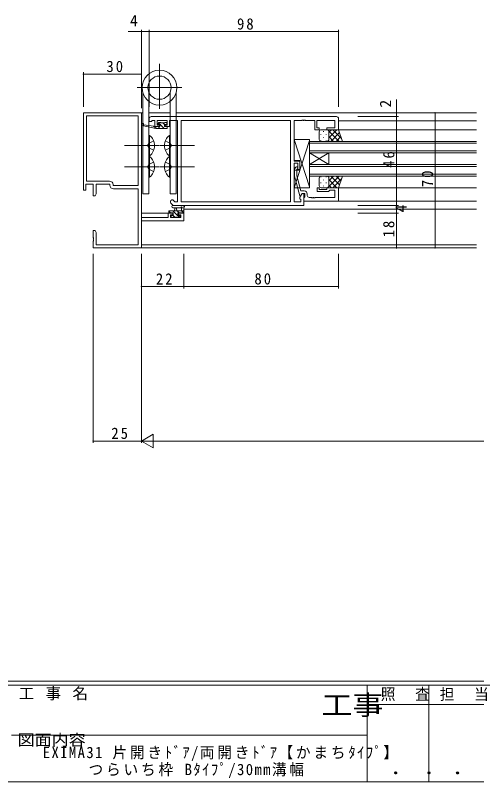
# Model space of a CAD drawing. Units: millimetres, scale not verified. Extents: x -841 to 292, y -594 to 212.
# Drawn here: x -283 to -44.2, y -594 to -197.1 of the extents above; entities that cross this region are included whole.
import ezdxf
from ezdxf.enums import TextEntityAlignment as Align

# ---------------------------------------------------------------- set-up
doc = ezdxf.new("R2010")
doc.units = ezdxf.units.MM
doc.header["$LTSCALE"] = 2
doc.linetypes.add('CHAIN2', pattern=[12, 9, -1, 1, -1])
doc.linetypes.add('DASHED3', pattern=[4, 3, -1])
for name, color, linetype, lineweight in [('0-1_YKK_ZWAK', 7, 'Continuous', 9), ('0-3_YKK_11', 7, 'Continuous', 9), ('0-4_YKK_12', 2, 'Continuous', 9), ('0-5_YKK_13', 4, 'Continuous', 9), ('0-6_YKK_D', 6, 'Continuous', 9)]:
    doc.layers.add(name, color=color, linetype=linetype, lineweight=lineweight)
doc.layers.add('0-2_USER1', color=7, linetype='Continuous')
doc.styles.add('ＭＳ ゴシック', font='')
doc.styles.get('ＭＳ ゴシック').set_extended_font_data('MS Gothic')

msp = doc.modelspace()

# ---------------------------------------------------------------- linework, layer by layer
at = {"layer": '0-1_YKK_ZWAK'}
for p, q in [((263, -541.965), (-837, -541.965)), ((209, -543.965), (-837, -543.965)), ((-101, -543.965), (-101, -593.965)), ((-69, -543.965), (-69, -593.965)), ((-3.594, -553.964), (-101, -553.964)), ((-285, -569.964), (-101, -569.964)), ((-837, -593.965), (209, -593.965))]:
    msp.add_line(p, q, dxfattribs=at)
at = {"layer": '0-3_YKK_11'}
for p, q in [((-217.76, -247.565), (-247.76, -247.565)), ((-247.76, -247.565), (-247.76, -287.565)), ((-246.13, -249.195), (-219.39, -249.195)), ((-219.39, -249.195), (-219.39, -285.265)), ((-219.39, -249.195), (-219.39, -285.265)), ((-116.76, -249.565), (-212.76, -249.565)), ((-213.76, -250.565), (-213.76, -252.065)), ((-213.76, -252.065), (-212.46, -252.065)), ((-212.46, -251.495), (-210.76, -251.495)), ((-212.46, -252.065), (-212.46, -251.495)), ((-210.76, -251.495), (-210.76, -254.765)), ((-209.56, -251.495), (-204.36, -251.495)), ((-209.56, -253.965), (-209.56, -251.495)), ((-208.46, -253.965), (-209.56, -253.965)), ((-208.46, -254.765), (-208.46, -253.965)), ((-205.46, -253.965), (-205.46, -254.765)), ((-204.36, -253.965), (-205.46, -253.965)), ((-204.36, -251.495), (-204.36, -253.965)), ((-203.16, -251.495), (-199.06, -251.495)), ((-203.16, -254.765), (-203.16, -251.495)), ((-199.06, -251.495), (-199.06, -293.635)), ((-140.69, -251.495), (-197.13, -251.495)), ((-197.13, -251.495), (-197.13, -293.635)), ((-140.69, -251.495), (-197.13, -251.495)), ((-140.69, -293.635), (-140.69, -251.495)), ((-138.76, -251.495), (-134.718, -251.495)), ((-138.76, -272.665), (-138.76, -251.495)), ((-134.718, -251.495), (-134.535, -251.375)), ((-134.535, -251.375), (-133.985, -251.375)), ((-133.985, -251.375), (-133.802, -251.495)), ((-133.802, -251.495), (-133.718, -251.495)), ((-133.718, -251.495), (-133.535, -251.375)), ((-133.535, -251.375), (-132.985, -251.375)), ((-132.985, -251.375), (-132.802, -251.495)), ((-132.802, -251.495), (-127.96, -251.495)), ((-127.96, -251.495), (-127.96, -256.365)), ((-126.96, -251.495), (-117.69, -251.495)), ((-126.96, -255.365), (-126.96, -251.495)), ((-117.69, -251.495), (-117.69, -255.365)), ((-115.76, -256.365), (-115.76, -250.565)), ((-217.76, -301.835), (-217.76, -254.065)), ((-210.76, -254.765), (-208.46, -254.765)), ((-205.46, -254.765), (-203.16, -254.765)), ((-127.96, -256.365), (-125.76, -256.365)), ((-125.76, -255.365), (-126.96, -255.365)), ((-125.76, -256.365), (-125.76, -255.365)), ((-121.76, -255.365), (-121.76, -256.365)), ((-117.69, -255.365), (-121.76, -255.365)), ((-121.76, -256.365), (-115.76, -256.365)), ((-135.76, -272.665), (-138.76, -272.665)), ((-138.76, -273.665), (-136.76, -273.665)), ((-138.76, -293.635), (-138.76, -273.665)), ((-136.76, -273.665), (-136.76, -276.865)), ((-135.76, -276.865), (-135.76, -272.665)), ((-137.784, -275.741), (-138.56, -276.516)), ((-138.56, -276.516), (-138.56, -280.461)), ((-137.36, -277.013), (-136.936, -276.589)), ((-137.36, -280.303), (-137.36, -277.013)), ((-136.76, -276.865), (-135.76, -276.865)), ((-138.56, -280.461), (-135.853, -290.565)), ((-135.28, -288.065), (-137.36, -280.303)), ((-241.13, -284.565), (-234.06, -284.565)), ((-234.06, -284.565), (-234.06, -285.095)), ((-232.43, -285.265), (-232.43, -284.735)), ((-219.39, -285.265), (-232.43, -285.265)), ((-232.26, -286.895), (-219.39, -286.895)), ((-219.39, -286.895), (-219.39, -315.935)), ((-134.56, -289.365), (-135.69, -291.322)), ((-133.46, -288.065), (-135.28, -288.065)), ((-135.253, -290.565), (-134.56, -289.365)), ((-133.76, -289.365), (-134.56, -289.365)), ((-134.56, -289.365), (-133.26, -289.365)), ((-133.76, -295.565), (-133.76, -289.365)), ((-133.26, -289.365), (-133.26, -291.165)), ((-131.96, -290.435), (-131.96, -289.565)), ((-126.76, -286.365), (-126.76, -288.365)), ((-125.76, -286.365), (-126.76, -286.365)), ((-126.76, -288.365), (-120.96, -288.365)), ((-125.76, -287.365), (-125.76, -286.365)), ((-121.76, -287.365), (-125.76, -287.365)), ((-121.76, -286.365), (-121.76, -287.365)), ((-115.76, -286.365), (-121.76, -286.365)), ((-120.96, -288.365), (-120.46, -287.865)), ((-120.46, -287.865), (-120.26, -287.665)), ((-120.26, -287.665), (-117.69, -287.665)), ((-117.69, -287.665), (-117.69, -291.435)), ((-115.76, -293.365), (-115.76, -286.365)), ((-200.461, -293.635), (-201.113, -292.983)), ((-199.06, -293.635), (-200.461, -293.635)), ((-197.13, -293.635), (-140.69, -293.635)), ((-135.26, -293.635), (-138.76, -293.635)), ((-135.853, -290.565), (-135.253, -290.565)), ((-135.69, -291.322), (-135.69, -292.135)), ((-135.69, -292.135), (-135.26, -292.565)), ((-135.26, -292.565), (-135.26, -293.635)), ((-133.46, -291.365), (-133.76, -291.665)), ((-133.76, -291.665), (-133.76, -293.365)), ((-133.76, -293.365), (-115.76, -293.365)), ((-133.26, -291.165), (-133.46, -291.365)), ((-129.718, -291.435), (-130.96, -291.435)), ((-129.535, -291.555), (-129.718, -291.435)), ((-128.985, -291.555), (-129.535, -291.555)), ((-128.802, -291.435), (-128.985, -291.555)), ((-128.718, -291.435), (-128.802, -291.435)), ((-128.535, -291.555), (-128.718, -291.435)), ((-127.985, -291.555), (-128.535, -291.555)), ((-127.802, -291.435), (-127.985, -291.555)), ((-117.69, -291.435), (-127.802, -291.435)), ((-202.477, -294.347), (-201.26, -295.565)), ((-201.26, -295.565), (-133.76, -295.565)), ((-203.86, -301.835), (-217.76, -301.835)), ((-217.76, -317.565), (-217.76, -303.465)), ((-217.76, -303.465), (-195.76, -303.465)), ((-242.76, -314.023), (-242.76, -317.565)), ((-219.39, -315.935), (-241.13, -315.935)), ((-242.76, -317.565), (-217.76, -317.565))]:
    msp.add_line(p, q, dxfattribs=at)
for points in [[(-234.23, -282.935), (-246.13, -282.935), (-246.13, -249.195)], [(-217.76, -254.065), (-216.76, -254.065), (-216.76, -253.065), (-217.76, -253.065), (-217.76, -247.565)], [(-247.76, -287.565), (-246.46, -287.565), (-246.46, -284.565), (-242.76, -284.565), (-242.76, -290.565), (-241.76, -290.565), (-241.13, -289.474), (-241.13, -284.565)], [(-195.76, -303.465), (-195.76, -299.565), (-198.56, -299.565), (-198.56, -300.365), (-197.39, -300.365), (-197.39, -301.835), (-202.66, -301.835), (-202.66, -300.365), (-201.56, -300.365), (-201.56, -299.565), (-203.86, -299.565), (-203.86, -301.835)], [(-241.13, -315.935), (-241.13, -309.656), (-241.76, -308.565), (-242.76, -308.565), (-242.76, -312.107), (-242.64, -312.29), (-242.64, -312.84), (-242.76, -313.023), (-242.76, -313.107), (-242.64, -313.29), (-242.64, -313.84), (-242.76, -314.023)]]:
    msp.add_lwpolyline(points, dxfattribs=at)
for centre, radius, start, end in [((-212.76, -250.565), 1, 90, 179.99998), ((-116.76, -250.565), 1, 0, 89.99998), ((-137.36, -276.165), 0.6, 314.99998, 135), ((-234.23, -284.735), 1.8, 0, 89.99998), ((-232.26, -285.095), 1.8, 180, 269.99998), ((-133.46, -289.565), 1.5, 0, 89.99998), ((-201.795, -293.665), 0.965, 44.99998, 225), ((-130.96, -290.435), 1, 180, 269.99998)]:
    msp.add_arc(centre, radius, start, end, dxfattribs=at)
at = {"layer": '0-4_YKK_12'}
for p, q in [((-217.76, -247.565), (-217.76, -317.565)), ((-217.01, -247.565), (-217.76, -247.565)), ((-202.81, -247.565), (-214.01, -247.565)), ((-44.26, -247.565), (-199.81, -247.565)), ((-44.26, -251.765), (-115.76, -251.765)), ((-115.76, -256.365), (-44.26, -256.365)), ((-130.76, -268.365), (-130.76, -262.365)), ((-130.76, -262.365), (-44.26, -262.365)), ((-44.26, -263.365), (-130.76, -263.365)), ((-130.76, -267.365), (-44.26, -267.365)), ((-130.76, -274.365), (-120.76, -268.365)), ((-130.76, -268.365), (-120.76, -274.365)), ((-130.76, -268.365), (-130.76, -274.365)), ((-44.26, -268.365), (-130.76, -268.365)), ((-120.76, -268.365), (-120.76, -274.365)), ((-130.76, -280.365), (-130.76, -274.365)), ((-130.76, -274.365), (-44.26, -274.365)), ((-44.26, -275.365), (-130.76, -275.365)), ((-130.76, -279.365), (-44.26, -279.365)), ((-44.26, -280.365), (-130.76, -280.365)), ((-115.76, -286.365), (-44.26, -286.365)), ((-44.26, -293.365), (-115.76, -293.365)), ((-44.26, -297.565), (-195.76, -297.565)), ((-203.36, -299.565), (-217.76, -299.565)), ((-44.26, -315.935), (-217.76, -315.935)), ((-44.26, -317.565), (-217.76, -317.565))]:
    msp.add_line(p, q, dxfattribs=at)
at = {"layer": '0-5_YKK_13'}
for p, q in [((-208.41, -222.16), (-208.41, -245.587)), ((-196.806, -234.565), (-219.888, -234.565)), ((-217.01, -237.218), (-217.01, -289.565)), ((-214.01, -241.61), (-214.01, -236.719)), ((-202.81, -241.61), (-202.81, -236.719)), ((-199.81, -237.218), (-199.81, -289.565)), ((-214.01, -289.565), (-214.01, -241.61)), ((-211.471, -254.585), (-216.51, -253.769)), ((-208.672, -252.653), (-209.172, -253.153)), ((-208.96, -253.665), (-208.621, -253.665)), ((-208.857, -252.838), (-208.26, -253.436)), ((-207.86, -252.565), (-208.46, -252.565)), ((-207.931, -253.765), (-205.931, -255.765)), ((-205.66, -252.765), (-207.66, -252.765)), ((-206.685, -252.765), (-205.76, -253.69)), ((-205.76, -253.665), (-204.96, -253.665)), ((-205.76, -254.765), (-205.76, -253.665)), ((-204.96, -252.565), (-205.46, -252.565)), ((-204.66, -253.365), (-204.66, -252.865)), ((-210.358, -255.765), (-216.624, -254.357)), ((-210.358, -254.765), (-210.445, -254.751)), ((-210.358, -255.765), (-210.358, -254.765)), ((-208.16, -254.765), (-210.358, -254.765)), ((-204.66, -255.765), (-210.358, -255.765)), ((-209.176, -254.765), (-208.176, -255.765)), ((-208.16, -254.126), (-208.16, -254.765)), ((-204.66, -254.765), (-205.76, -254.765)), ((-204.686, -254.765), (-204.36, -255.09)), ((-204.36, -255.465), (-204.36, -255.065)), ((-125.76, -261.365), (-125.76, -257.365)), ((-121.76, -256.365), (-124.76, -256.365)), ((-123.509, -257.368), (-123.509, -257.168)), ((-115.76, -256.365), (-121.76, -256.365)), ((-121.497, -256.365), (-121.447, -256.415)), ((-120.81, -257.052), (-115.497, -262.365)), ((-120.76, -257.693), (-119.431, -256.365)), ((-120.76, -260.522), (-116.603, -256.365)), ((-120.76, -261.365), (-120.76, -257.365)), ((-120.76, -257.365), (-120.76, -261.365)), ((-119.774, -262.365), (-115.237, -257.828)), ((-118.669, -256.365), (-114.144, -260.889)), ((-115.84, -256.365), (-115.715, -256.49)), ((-113.617, -262.365), (-115.76, -256.365)), ((-214.01, -259.265), (-214.01, -269.865)), ((-213.501, -259.265), (-214.01, -259.265)), ((-213.501, -259.265), (-213.501, -269.865)), ((-203.319, -259.265), (-203.319, -269.865)), ((-203.319, -259.265), (-202.81, -259.265)), ((-202.81, -259.265), (-202.81, -269.865)), ((-138.76, -261.365), (-130.76, -285.865)), ((-138.76, -261.365), (-138.76, -272.365)), ((-130.76, -261.365), (-138.76, -261.365)), ((-130.76, -261.865), (-138.76, -286.365)), ((-130.76, -286.365), (-130.76, -261.365)), ((-130.76, -285.865), (-130.76, -261.865)), ((-124.924, -258.983), (-124.924, -258.783)), ((-124.924, -261.951), (-124.924, -261.813)), ((-123.509, -260.398), (-123.509, -260.198)), ((-122.094, -258.983), (-122.094, -258.783)), ((-122.094, -261.965), (-122.094, -261.813)), ((-120.76, -259.93), (-118.326, -262.365)), ((-116.946, -262.365), (-114.493, -259.912)), ((-211.814, -264.565), (-219.791, -264.565)), ((-205.006, -264.565), (-197.029, -264.565)), ((-121.76, -262.365), (-124.76, -262.365)), ((-113.617, -262.365), (-121.76, -262.365)), ((-121.572, -261.947), (-121.554, -261.965)), ((-213.501, -269.865), (-214.01, -269.865)), ((-214.01, -270.265), (-214.01, -280.865)), ((-213.501, -270.265), (-214.01, -270.265)), ((-213.501, -270.265), (-213.501, -280.865)), ((-203.319, -269.865), (-202.81, -269.865)), ((-203.319, -270.265), (-203.319, -280.865)), ((-203.319, -270.265), (-202.81, -270.265)), ((-202.81, -270.265), (-202.81, -280.865)), ((-138.76, -272.365), (-135.76, -272.365)), ((-135.76, -272.365), (-135.76, -277.365)), ((-211.814, -275.565), (-219.791, -275.565)), ((-205.006, -275.565), (-197.029, -275.565)), ((-138.76, -277.365), (-138.76, -286.365)), ((-135.76, -277.365), (-138.76, -277.365)), ((-213.501, -280.865), (-214.01, -280.865)), ((-203.319, -280.865), (-202.81, -280.865)), ((-125.76, -281.365), (-125.76, -285.365)), ((-124.924, -280.778), (-124.924, -280.916)), ((-121.76, -280.365), (-124.76, -280.365)), ((-122.094, -280.765), (-122.094, -280.916)), ((-113.617, -280.365), (-121.76, -280.365)), ((-121.572, -280.783), (-121.554, -280.765)), ((-120.81, -285.678), (-115.497, -280.365)), ((-120.76, -282.799), (-118.326, -280.365)), ((-120.76, -281.365), (-120.76, -285.365)), ((-120.76, -285.365), (-120.76, -281.765)), ((-119.774, -280.365), (-115.237, -284.902)), ((-116.946, -280.365), (-114.493, -282.818)), ((-113.617, -280.365), (-115.76, -286.365)), ((-124.924, -283.746), (-124.924, -283.946)), ((-123.509, -282.331), (-123.509, -282.531)), ((-123.509, -285.361), (-123.509, -285.561)), ((-122.094, -283.746), (-122.094, -283.946)), ((-120.76, -282.208), (-116.603, -286.365)), ((-120.76, -285.036), (-119.431, -286.365)), ((-118.669, -286.365), (-114.144, -281.84)), ((-217.01, -289.565), (-214.01, -289.565)), ((-138.76, -286.365), (-130.76, -286.365)), ((-121.76, -286.365), (-124.76, -286.365)), ((-115.76, -286.365), (-121.76, -286.365)), ((-121.497, -286.365), (-121.447, -286.314)), ((-115.84, -286.365), (-115.715, -286.24)), ((-201.485, -295.565), (-196.322, -295.565)), ((-201.485, -296.765), (-197.523, -296.768)), ((-200.657, -298.365), (-200.555, -297.22)), ((-199.457, -298.365), (-199.559, -297.22)), ((-196.957, -297.184), (-196.957, -298.365)), ((-195.757, -299.265), (-195.757, -296.584)), ((-203.657, -298.665), (-203.657, -299.265)), ((-203.607, -298.5), (-202.608, -299.499)), ((-195.757, -298.365), (-203.357, -298.365)), ((-203.357, -299.565), (-202.757, -299.565)), ((-202.557, -299.365), (-201.257, -299.365)), ((-202.457, -301.065), (-202.457, -301.565)), ((-201.257, -300.765), (-202.157, -300.765)), ((-201.497, -298.365), (-199.106, -300.755)), ((-201.342, -300.765), (-200.442, -301.665)), ((-201.257, -299.365), (-201.257, -300.765)), ((-199.252, -298.365), (-198.252, -299.365)), ((-198.857, -299.365), (-196.857, -299.365)), ((-198.857, -300.304), (-198.857, -299.365)), ((-198.847, -301.015), (-198.215, -301.647)), ((-198.057, -300.765), (-198.396, -300.765)), ((-198.345, -301.777), (-197.845, -301.277)), ((-197.007, -298.365), (-195.871, -299.5)), ((-196.657, -299.565), (-196.057, -299.565)), ((-202.157, -301.865), (-201.657, -301.865)), ((-201.457, -301.665), (-199.357, -301.665)), ((-199.157, -301.865), (-198.557, -301.865))]:
    msp.add_line(p, q, dxfattribs=at)
at = {"layer": '0-5_YKK_13', "linetype": 'CHAIN2'}
for p, q in [((-208.51, -264.565), (-228.51, -264.565)), ((-208.31, -264.565), (-188.31, -264.565)), ((-208.51, -275.565), (-228.51, -275.565)), ((-208.31, -275.565), (-188.31, -275.565))]:
    msp.add_line(p, q, dxfattribs=at)
at = {"layer": '0-5_YKK_13', "linetype": 'DASHED3'}
for p, q in [((-214.015, -263.42), (-214.624, -264.565)), ((-214.015, -265.71), (-214.624, -264.565)), ((-211.442, -262.165), (-214.015, -263.42)), ((-211.442, -266.965), (-214.015, -265.71)), ((-205.378, -262.165), (-202.805, -263.42)), ((-205.378, -266.965), (-202.805, -265.71)), ((-202.805, -263.42), (-202.196, -264.565)), ((-202.805, -265.71), (-202.196, -264.565)), ((-211.442, -273.165), (-214.015, -274.42)), ((-205.378, -273.165), (-202.805, -274.42)), ((-214.015, -274.42), (-214.624, -275.565)), ((-214.015, -276.71), (-214.624, -275.565)), ((-211.442, -277.965), (-214.015, -276.71)), ((-205.378, -277.965), (-202.805, -276.71)), ((-202.805, -274.42), (-202.196, -275.565)), ((-202.805, -276.71), (-202.196, -275.565))]:
    msp.add_line(p, q, dxfattribs=at)
at = {"layer": '0-5_YKK_13'}
msp.add_lwpolyline([(-199.81, -289.565), (-202.81, -289.565), (-202.81, -241.61)], dxfattribs=at)
for radius in [9, 6]:
    msp.add_circle((-208.41, -234.565), radius, dxfattribs=at)
for centre, radius, start, end in [((-216.558, -254.065), 0.3, 80.80246, 257.34137), ((-208.96, -253.365), 0.3, 135, 270), ((-208.46, -252.865), 0.3, 90, 135), ((-208.621, -253.365), 0.3, 270, 326.94426), ((-208.16, -253.665), 0.25, 303.05573, 146.94426), ((-207.86, -254.126), 0.3, 123.05573, 180), ((-207.86, -252.765), 0.2, 0, 90), ((-205.46, -252.765), 0.2, 90, 180), ((-204.96, -252.865), 0.3, 0, 90), ((-204.96, -253.365), 0.3, 270, 0), ((-211.519, -254.881), 0.3, 20.80246, 80.80246), ((-210.958, -254.668), 0.3, 200.80246, 320.80246), ((-210.493, -255.047), 0.3, 80.80246, 140.80246), ((-204.66, -255.065), 0.3, 0, 90), ((-204.66, -255.465), 0.3, 270, 0), ((-124.76, -257.365), 1, 90, 180), ((-121.76, -257.365), 1, 0, 90), ((-121.76, -257.365), 1, 0, 89.99989), ((-217.894, -264.565), 6.884, 309.65097, 50.34901), ((-198.926, -264.565), 6.884, 129.65097, 230.34901), ((-124.76, -261.365), 1, 180, 270), ((-121.76, -261.365), 1, 270, 0), ((-217.894, -275.565), 6.884, 309.65097, 50.34901), ((-198.926, -275.565), 6.884, 129.65097, 230.34901), ((-124.76, -281.365), 1, 90, 180), ((-121.76, -281.365), 1, 0, 90), ((-124.76, -285.365), 1, 180, 270), ((-121.76, -285.365), 1, 270, 0), ((-121.76, -285.365), 1, 270.00009, 0), ((-201.484, -296.165), 0.6, 89.95976, 269.95976), ((-200.057, -297.265), 0.5, 5.09206, 174.90793), ((-197.523, -296.468), 0.3, 269.95976, 340.81024), ((-196.957, -296.665), 0.3, 300, 160.81024), ((-196.657, -297.184), 0.3, 119.99998, 180), ((-196.322, -295.865), 0.3, 40.52878, 90), ((-195.866, -295.475), 0.3, 220.52878, 280.52878), ((-195.757, -296.065), 0.3, 300, 100.52878), ((-195.457, -296.584), 0.3, 119.99998, 180), ((-203.357, -298.665), 0.3, 90, 180), ((-203.357, -299.265), 0.3, 180, 270), ((-202.757, -299.365), 0.2, 270, 0), ((-202.157, -301.065), 0.3, 90, 180), ((-202.157, -301.565), 0.3, 180, 270), ((-198.857, -300.765), 0.25, 123.05573, 326.94426), ((-199.157, -300.304), 0.3, 303.05573, 0), ((-198.396, -301.065), 0.3, 90, 146.94426), ((-198.057, -301.065), 0.3, 314.99998, 90), ((-196.657, -299.365), 0.2, 180, 270), ((-196.057, -299.265), 0.3, 270, 0), ((-201.657, -301.665), 0.2, 270, 0), ((-199.157, -301.665), 0.2, 180, 270), ((-198.557, -301.565), 0.3, 270, 314.99998)]:
    msp.add_arc(centre, radius, start, end, dxfattribs=at)
at = {"layer": '0-6_YKK_D'}
for p, q in [((-217.76, -205.565), (-224.66, -205.565)), ((-217.76, -245.259), (-217.76, -204.565)), ((-213.76, -205.565), (-217.76, -205.565)), ((-213.76, -239.565), (-213.76, -204.565)), ((-213.76, -244.565), (-213.76, -204.565)), ((-213.76, -205.565), (-115.76, -205.565)), ((-115.76, -244.565), (-115.76, -204.565)), ((-247.76, -244.565), (-247.76, -226.565)), ((-247.76, -227.565), (-217.76, -227.565)), ((-217.76, -244.565), (-217.76, -226.565)), ((-85.76, -247.565), (-85.76, -240.665)), ((-105.76, -247.565), (-64.76, -247.565)), ((-105.76, -247.565), (-84.76, -247.565)), ((-105.76, -249.565), (-84.76, -249.565)), ((-105.76, -249.565), (-84.76, -249.565)), ((-85.76, -249.565), (-85.76, -247.565)), ((-85.76, -249.565), (-85.76, -295.565)), ((-65.76, -247.565), (-65.76, -317.565)), ((-105.76, -295.565), (-84.76, -295.565)), ((-105.76, -295.565), (-84.76, -295.565)), ((-85.76, -295.565), (-85.76, -299.565)), ((-105.76, -299.565), (-84.76, -299.565)), ((-105.76, -299.565), (-84.76, -299.565)), ((-85.76, -299.565), (-85.76, -317.565)), ((-242.758, -320.565), (-242.758, -418.565)), ((-217.76, -320.565), (-217.76, -338.565)), ((-217.758, -320.565), (-217.758, -418.565)), ((-217.758, -320.565), (-217.758, -418.565)), ((-195.76, -320.565), (-195.76, -338.565)), ((-195.76, -320.565), (-195.76, -338.565)), ((-115.76, -320.565), (-115.76, -338.565)), ((-105.76, -317.565), (-64.76, -317.565)), ((-105.76, -317.565), (-84.76, -317.565)), ((-195.76, -337.565), (-217.76, -337.565)), ((-115.76, -337.565), (-195.76, -337.565)), ((-217.758, -417.565), (-211.696, -414.065)), ((-211.696, -421.065), (-211.696, -414.065)), ((-217.758, -417.565), (-242.758, -417.565)), ((-217.758, -417.565), (-211.696, -421.065)), ((-217.758, -417.565), (-205.633, -417.565)), ((-210.758, -417.565), (125.242, -417.565))]:
    msp.add_line(p, q, dxfattribs=at)
for centre, start, end in [((-217.76, -205.565), 0, 180), ((-217.76, -205.565), 180, 0), ((-213.76, -205.565), 0, 180), ((-213.76, -205.565), 0, 180), ((-213.76, -205.565), 180, 0), ((-213.76, -205.565), 180, 0), ((-115.76, -205.565), 0, 180), ((-115.76, -205.565), 180, 0), ((-247.76, -227.565), 0, 180), ((-247.76, -227.565), 180, 0), ((-217.76, -227.565), 0, 180), ((-217.76, -227.565), 180, 0), ((-85.76, -247.565), 90, 270), ((-85.76, -249.565), 90, 270), ((-85.76, -249.565), 90, 270), ((-85.76, -247.565), 270, 90), ((-85.76, -249.565), 270, 90), ((-85.76, -249.565), 270, 90), ((-65.76, -247.565), 90, 270), ((-65.76, -247.565), 270, 90), ((-85.76, -295.565), 90, 270), ((-85.76, -295.565), 90, 270), ((-85.76, -295.565), 270, 90), ((-85.76, -295.565), 270, 90), ((-85.76, -299.565), 90, 270), ((-85.76, -299.565), 90, 270), ((-85.76, -299.565), 270, 90), ((-85.76, -299.565), 270, 90), ((-85.76, -317.565), 90, 270), ((-85.76, -317.565), 270, 90), ((-65.76, -317.565), 90, 270), ((-65.76, -317.565), 270, 90), ((-217.76, -337.565), 0, 180), ((-217.76, -337.565), 180, 0), ((-195.76, -337.565), 0, 180), ((-195.76, -337.565), 0, 180), ((-195.76, -337.565), 180, 0), ((-195.76, -337.565), 180, 0), ((-115.76, -337.565), 0, 180), ((-115.76, -337.565), 180, 0), ((-242.758, -417.565), 0, 180), ((-242.758, -417.565), 180, 0)]:
    msp.add_arc(centre, 0.106, start, end, dxfattribs=at)

# ---------------------------------------------------------------- texts
at = {"layer": '0-1_YKK_ZWAK', "color": 2, "style": 'ＭＳ ゴシック', "width": 1.15}
msp.add_text('工事', height=10.26, dxfattribs=at).set_placement((-124.669, -562.474), align=Align.BOTTOM_LEFT)
at = {"layer": '0-1_YKK_ZWAK', "style": 'ＭＳ ゴシック', "width": 1.1}
msp.add_text('図面内容', height=5.865, dxfattribs=at).set_placement((-281.832, -577.034), align=Align.BOTTOM_LEFT)
at = {"layer": '0-1_YKK_ZWAK', "color": 3, "style": 'ＭＳ ゴシック', "width": 1.15}
for p in [(-94.636, -592.459), (-62.636, -592.459)]:
    msp.add_text(' ． ．', height=7.331, dxfattribs=at).set_placement(p, align=Align.BOTTOM_LEFT)
at = {"layer": '0-1_YKK_ZWAK', "char_height": 5.865, "attachment_point": 7, "style": 'ＭＳ ゴシック'}
for s, insert in [('\\T1.16;工\\~事\\~名', (-281.268, -551.869)), ('\\T1.17;\\W0.95;照\\~\\~査', (-93.873, -552.222)), ('\\T1.17;\\W0.95;担\\~\\~当', (-63.351, -552.222))]:
    msp.add_mtext(s, dxfattribs=dict(at, insert=insert))
at = {"layer": '0-2_USER1', "char_height": 5.865, "attachment_point": 7, "style": 'ＭＳ ゴシック'}
for s, insert in [('\\T1.19;\\W0.95;EXIMA31\\~片開きﾄﾞｱ/両開きﾄﾞｱ【かまちﾀｲﾌﾟ】', (-268.833, -583.178)), ('\\T1.19;\\W0.95;つらいち枠\\~Bﾀｲﾌﾟ/30mm溝幅', (-245.118, -592))]:
    msp.add_mtext(s, dxfattribs=dict(at, insert=insert))
at = {"layer": '0-6_YKK_D', "color": 7, "style": 'ＭＳ ゴシック'}
msp.add_text('4', height=5.865, dxfattribs=at).set_placement((-223.66, -204.565), align=Align.BOTTOM_LEFT)
for s, p in [('2', (-86.76, -244.865)), ('4', (-78.76, -299.165))]:
    msp.add_text(s, height=5.865, rotation=90, dxfattribs=at).set_placement(p, align=Align.BOTTOM_LEFT)
at = {"layer": '0-6_YKK_D', "color": 7, "char_height": 5.865, "attachment_point": 7, "style": 'ＭＳ ゴシック'}
for s, insert in [('\\T1.27;\\W0.95;98', (-168.28, -204.565)), ('\\T1.27;\\W0.95;30', (-235.891, -226.565)), ('\\T1.27;\\W0.95;22', (-210.28, -336.565)), ('\\T1.27;\\W0.95;80', (-159.28, -336.565)), ('\\T1.27;\\W0.95;25', (-233.34, -416.565))]:
    msp.add_mtext(s, dxfattribs=dict(at, insert=insert))
at = {"layer": '0-6_YKK_D', "color": 7, "char_height": 5.865, "attachment_point": 7, "rotation": 90, "style": 'ＭＳ ゴシック'}
for s, insert in [('\\T1.27;\\W0.95;46', (-86.76, -276.085)), ('\\T1.27;\\W0.95;70', (-66.76, -286.085)), ('\\T1.27;\\W0.95;18', (-86.76, -312.085))]:
    msp.add_mtext(s, dxfattribs=dict(at, insert=insert))

doc.saveas('drawing.dxf')
